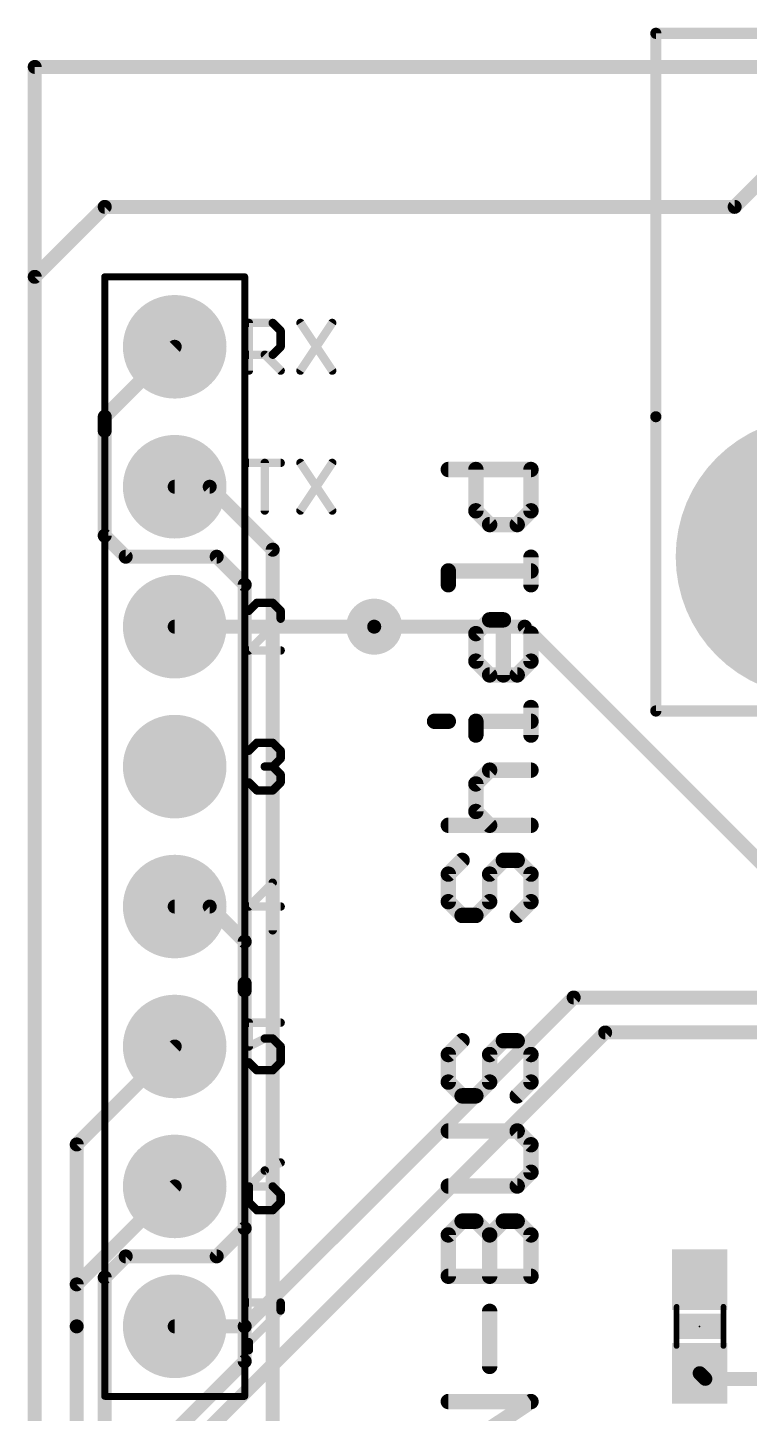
# Model space of a CAD drawing. Extents: x -28 to 79, y -27 to 67.
# Drawn here: x -0.13 to 12.97, y 35.25 to 60.4 of the extents above; entities that cross this region are included whole.
import ezdxf

# ---------------------------------------------------------------- set-up
doc = ezdxf.new("R2010")
doc.units = 0
for name, color, linetype in [('1', 12, 'CONTINUOUS'), ('16', 132, 'CONTINUOUS'), ('17', 110, 'CONTINUOUS'), ('18', 110, 'CONTINUOUS'), ('20', 53, 'CONTINUOUS'), ('21', 41, 'CONTINUOUS'), ('23', 53, 'CONTINUOUS'), ('51', 53, 'CONTINUOUS')]:
    doc.layers.add(name, color=color, linetype=linetype)

# ---------------------------------------------------------------- blocks, each defined once
blk = doc.blocks.new('RECT')
blk.add_solid([(-0.5, -0.5), (0.5, -0.5), (-0.5, 0.5), (0.5, 0.5)])
blk = doc.blocks.new('ROUNDP')
at = {"const_width": 0.5}
blk.add_lwpolyline([(0, -0.25, 1), (0, 0.25, 1), (0, -0.25)], format="xyb", dxfattribs=at)
blk = doc.blocks.new('ROUNDV')
at = {"const_width": 0.5}
blk.add_lwpolyline([(0, -0.25, 1), (0, 0.25, 1), (0, -0.25)], format="xyb", dxfattribs=at)

msp = doc.modelspace()

# ---------------------------------------------------------------- linework, layer by layer
at = {"layer": '1', "const_width": 0.254}
for points in [[(0, 0), (0, 59.69)], [(0, 59.69), (53.34, 59.69)], [(2.54, 49.53), (6.1595, 49.53)], [(3.175, 44.45), (2.54, 44.45)], [(3.81, 43.815), (3.175, 44.45)], [(3.81, 43.053), (3.81, 43.815)], [(3.81, 42.926), (3.81, 43.053)], [(3.81, 38.608), (3.81, 42.926)], [(9.779, 42.799), (3.81, 36.83)], [(27.051, 42.799), (9.779, 42.799)], [(2.54, 34.3535), (10.3505, 42.164)], [(10.3505, 42.164), (24.8285, 42.164)], [(0.762, 40.132), (2.54, 41.91)], [(0.762, 14.732), (0.762, 40.132)], [(3.302, 38.1), (3.81, 38.608)], [(1.27, 37.719), (1.651, 38.1)], [(1.651, 38.1), (3.302, 38.1)], [(1.27, 16.891), (1.27, 37.719)], [(3.81, 36.83), (2.54, 36.83)], [(12.1675, 35.8775), (12.065, 35.98)], [(16.8275, 35.8775), (12.1675, 35.8775)]]:
    msp.add_lwpolyline(points, dxfattribs=at)
at = {"layer": '1', "const_width": 0.127}
for points in [[(0.0635, 59.69, 1), (-0.0635, 59.69)], [(0, 59.7535, 1), (0, 59.6265)], [(2.54, 49.5935, 1), (2.54, 49.4665)], [(6.1595, 49.4665, 1), (6.1595, 49.5935)], [(2.54, 44.5135, 1), (2.54, 44.3865)], [(3.2199, 44.4949, 1), (3.1301, 44.4051)], [(3.175, 44.3865, 1), (3.175, 44.5135)], [(3.8735, 43.815, 1), (3.7465, 43.815)], [(3.7651, 43.7701, 1), (3.8549, 43.8599)], [(3.8735, 43.053, 1), (3.7465, 43.053)], [(3.7465, 43.053, 1), (3.8735, 43.053)], [(3.8735, 42.926, 1), (3.7465, 42.926)], [(3.7465, 42.926, 1), (3.8735, 42.926)], [(9.779, 42.8625, 1), (9.779, 42.7355)], [(9.8239, 42.7541, 1), (9.7341, 42.8439)], [(10.3505, 42.2275, 1), (10.3505, 42.1005)], [(10.3954, 42.1191, 1), (10.3056, 42.2089)], [(2.5849, 41.8651, 1), (2.4951, 41.9549)], [(0.8255, 40.132, 1), (0.6985, 40.132)], [(0.7171, 40.1769, 1), (0.8069, 40.0871)], [(3.8549, 38.5631, 1), (3.7651, 38.6529)], [(3.7465, 38.608, 1), (3.8735, 38.608)], [(1.651, 38.1635, 1), (1.651, 38.0365)], [(1.6959, 38.0551, 1), (1.6061, 38.1449)], [(3.302, 38.0365, 1), (3.302, 38.1635)], [(3.2571, 38.1449, 1), (3.3469, 38.0551)], [(1.3335, 37.719, 1), (1.2065, 37.719)], [(1.2251, 37.7639, 1), (1.3149, 37.6741)], [(2.54, 36.8935, 1), (2.54, 36.7665)], [(3.7651, 36.8749, 1), (3.8549, 36.7851)], [(3.81, 36.7665, 1), (3.81, 36.8935)], [(12.1099, 36.0249, 1), (12.0201, 35.9351)], [(12.1675, 35.941, 1), (12.1675, 35.814)], [(12.1226, 35.8326, 1), (12.2124, 35.9224)]]:
    msp.add_lwpolyline(points, format="xyb", dxfattribs=at)
at = {"layer": '16', "const_width": 0.254}
for points in [[(0, 0), (0, 59.69)], [(0, 59.69), (53.34, 59.69)], [(1.27, 53.34), (2.54, 54.61)], [(1.27, 53.086), (1.27, 53.34)], [(1.27, 51.181), (1.27, 53.086)], [(3.175, 52.07), (2.54, 52.07)], [(4.318, 50.927), (3.175, 52.07)], [(1.651, 50.8), (1.27, 51.181)], [(4.318, 32.004), (4.318, 50.927)], [(3.302, 50.8), (1.651, 50.8)], [(3.81, 50.292), (3.302, 50.8)], [(3.81, 36.195), (3.81, 50.292)], [(8.89, 49.53), (6.1595, 49.53)], [(8.89, 49.53), (20.32, 38.1)], [(0.762, 37.592), (2.54, 39.37)], [(0.762, 36.83), (0.762, 37.592)], [(0.762, 8.128), (0.762, 36.83)], [(1.27, 33.655), (3.81, 36.195)]]:
    msp.add_lwpolyline(points, dxfattribs=at)
at = {"layer": '16', "const_width": 0.127}
for points in [[(0.0635, 59.69, 1), (-0.0635, 59.69)], [(0, 59.7535, 1), (0, 59.6265)], [(2.5849, 54.5651, 1), (2.4951, 54.6549)], [(1.3335, 53.34, 1), (1.2065, 53.34)], [(1.2251, 53.3849, 1), (1.3149, 53.2951)], [(1.3335, 53.086, 1), (1.2065, 53.086)], [(1.2065, 53.086, 1), (1.3335, 53.086)], [(2.54, 52.1335, 1), (2.54, 52.0065)], [(3.2199, 52.1149, 1), (3.1301, 52.0251)], [(3.175, 52.0065, 1), (3.175, 52.1335)], [(1.3149, 51.2259, 1), (1.2251, 51.1361)], [(1.2065, 51.181, 1), (1.3335, 51.181)], [(4.3815, 50.927, 1), (4.2545, 50.927)], [(1.651, 50.8635, 1), (1.651, 50.7365)], [(1.6061, 50.7551, 1), (1.6959, 50.8449)], [(3.3469, 50.8449, 1), (3.2571, 50.7551)], [(3.302, 50.7365, 1), (3.302, 50.8635)], [(4.2731, 50.8821, 1), (4.3629, 50.9719)], [(3.8735, 50.292, 1), (3.7465, 50.292)], [(3.7651, 50.2471, 1), (3.8549, 50.3369)], [(6.1595, 49.5935, 1), (6.1595, 49.4665)], [(8.9349, 49.5749, 1), (8.8451, 49.4851)], [(8.89, 49.4665, 1), (8.89, 49.5935)], [(2.5849, 39.3251, 1), (2.4951, 39.4149)], [(0.8255, 37.592, 1), (0.6985, 37.592)], [(0.7171, 37.6369, 1), (0.8069, 37.5471)], [(0.8255, 36.83, 1), (0.6985, 36.83)], [(0.6985, 36.83, 1), (0.8255, 36.83)], [(3.7465, 36.195, 1), (3.8735, 36.195)], [(3.8549, 36.1501, 1), (3.7651, 36.2399)]]:
    msp.add_lwpolyline(points, format="xyb", dxfattribs=at)
at = {"layer": '20', "const_width": 0.2032}
for points in [[(12.7, 57.15), (15.24, 59.69)], [(0, 55.88), (1.27, 57.15)], [(1.27, 57.15), (12.7, 57.15)], [(0, 2.54), (0, 55.88)]]:
    msp.add_lwpolyline(points, dxfattribs=at)
at = {"layer": '20', "const_width": 0.1016}
for points in [[(1.27, 57.2008, 1), (1.27, 57.0992)], [(1.3059, 57.1141, 1), (1.2341, 57.1859)], [(12.6641, 57.1859, 1), (12.7359, 57.1141)], [(12.7, 57.0992, 1), (12.7, 57.2008)], [(0.0508, 55.88, 1), (-0.0508, 55.88)], [(-0.0359, 55.9159, 1), (0.0359, 55.8441)]]:
    msp.add_lwpolyline(points, format="xyb", dxfattribs=at)
at = {"layer": '21'}
for points, const_width in [([(3.8862, 54.1782), (3.8862, 55.0425)], 0.1524), ([(3.8862, 55.0425), (4.3184, 55.0425)], 0.1524), ([(4.3184, 55.0425), (4.4624, 54.8985)], 0.1524), ([(4.8217, 55.0425), (5.3979, 54.1782)], 0.1524), ([(5.3979, 55.0425), (4.8217, 54.1782)], 0.1524), ([(4.4624, 54.8985), (4.4624, 54.6104)], 0.1524), ([(4.4624, 54.6104), (4.3184, 54.4663)], 0.1524), ([(4.3184, 54.4663), (3.8862, 54.4663)], 0.1524), ([(4.1743, 54.4663), (4.4624, 54.1782)], 0.1524), ([(11.27, 48), (11.27, 53.34)], 0.2032), ([(3.8862, 52.5025), (4.4624, 52.5025)], 0.1524), ([(4.1743, 51.6382), (4.1743, 52.5025)], 0.1524), ([(4.8217, 52.5025), (5.3979, 51.6382)], 0.1524), ([(5.3979, 52.5025), (4.8217, 51.6382)], 0.1524), ([(7.5044, 52.3827), (9.0043, 52.3827)], 0.2794), ([(8.0044, 51.6328), (8.0044, 52.3827)], 0.2794), ([(9.0043, 52.3827), (9.0043, 51.6328)], 0.2794), ([(8.2544, 51.3828), (8.0044, 51.6328)], 0.2794), ([(9.0043, 51.6328), (8.7543, 51.3828)], 0.2794), ([(8.7543, 51.3828), (8.2544, 51.3828)], 0.2794), ([(9.0043, 50.2914), (9.0043, 50.7913)], 0.2794), ([(7.5044, 50.2914), (7.5044, 50.5413)], 0.2794), ([(7.5044, 50.5413), (9.0043, 50.5413)], 0.2794), ([(4.0303, 49.9625), (3.8862, 49.8185)], 0.1524), ([(4.3184, 49.9625), (4.0303, 49.9625)], 0.1524), ([(4.4624, 49.8185), (4.3184, 49.9625)], 0.1524), ([(4.4624, 49.6744), (4.4624, 49.8185)], 0.1524), ([(3.8862, 49.0982), (4.4624, 49.6744)], 0.1524), ([(8.0044, 49.4041), (8.2544, 49.6541)], 0.2794), ([(8.2544, 49.6541), (8.5043, 49.6541)], 0.2794), ([(8.5043, 49.6541), (8.5043, 48.6542)], 0.2794), ([(8.0044, 48.9042), (8.0044, 49.4041)], 0.2794), ([(9.0043, 49.4041), (9.0043, 48.9042)], 0.2794), ([(4.4624, 49.0982), (3.8862, 49.0982)], 0.1524), ([(8.2544, 48.6542), (8.0044, 48.9042)], 0.2794), ([(9.0043, 48.9042), (8.7543, 48.6542)], 0.2794), ([(8.7543, 48.6542), (8.2544, 48.6542)], 0.2794), ([(9.0043, 47.5628), (9.0043, 48.0627)], 0.2794), ([(11.27, 48), (42.07, 48)], 0.2032), ([(7.2544, 47.8127), (7.5044, 47.8127)], 0.2794), ([(8.0044, 47.5628), (8.0044, 47.8127)], 0.2794), ([(8.0044, 47.8127), (9.0043, 47.8127)], 0.2794), ([(3.8862, 47.2785), (4.0303, 47.4225)], 0.1524), ([(4.0303, 47.4225), (4.3184, 47.4225)], 0.1524), ([(4.3184, 47.4225), (4.4624, 47.2785)], 0.1524), ([(4.4624, 47.2785), (4.4624, 47.1344)], 0.1524), ([(4.3184, 46.9904), (4.1743, 46.9904)], 0.1524), ([(4.4624, 47.1344), (4.3184, 46.9904)], 0.1524), ([(4.3184, 46.9904), (4.4624, 46.8463)], 0.1524), ([(8.0044, 46.6755), (8.2544, 46.9255)], 0.2794), ([(8.2544, 46.9255), (9.0043, 46.9255)], 0.2794), ([(4.0303, 46.5582), (3.8862, 46.7023)], 0.1524), ([(4.4624, 46.7023), (4.3184, 46.5582)], 0.1524), ([(4.4624, 46.8463), (4.4624, 46.7023)], 0.1524), ([(8.0044, 46.1756), (8.0044, 46.6755)], 0.2794), ([(4.3184, 46.5582), (4.0303, 46.5582)], 0.1524), ([(8.2544, 45.9256), (8.0044, 46.1756)], 0.2794), ([(7.5044, 45.9256), (9.0043, 45.9256)], 0.2794), ([(7.7544, 45.2884), (7.5044, 45.0384)], 0.2794), ([(8.2544, 45.0384), (8.5043, 45.2884)], 0.2794), ([(8.5043, 45.2884), (8.7543, 45.2884)], 0.2794), ([(8.7543, 45.2884), (9.0043, 45.0384)], 0.2794), ([(7.5044, 45.0384), (7.5044, 44.5384)], 0.2794), ([(8.2544, 44.5384), (8.2544, 45.0384)], 0.2794), ([(9.0043, 45.0384), (9.0043, 44.5384)], 0.2794), ([(4.3184, 44.8825), (3.8862, 44.4504)], 0.1524), ([(4.3184, 44.0182), (4.3184, 44.8825)], 0.1524), ([(3.8862, 44.4504), (4.4624, 44.4504)], 0.1524), ([(7.5044, 44.5384), (7.7544, 44.2885)], 0.2794), ([(8.0044, 44.2885), (8.2544, 44.5384)], 0.2794), ([(9.0043, 44.5384), (8.7543, 44.2885)], 0.2794), ([(7.7544, 44.2885), (8.0044, 44.2885)], 0.2794), ([(4.4624, 42.3425), (3.8862, 42.3425)], 0.1524), ([(3.8862, 42.3425), (3.8862, 41.9104)], 0.1524), ([(3.8862, 41.9104), (4.1743, 42.0544)], 0.1524), ([(4.1743, 42.0544), (4.3184, 42.0544)], 0.1524), ([(4.3184, 42.0544), (4.4624, 41.9104)], 0.1524), ([(7.7544, 42.0141), (7.5044, 41.7641)], 0.2794), ([(8.2544, 41.7641), (8.5043, 42.0141)], 0.2794), ([(8.5043, 42.0141), (8.7543, 42.0141)], 0.2794), ([(8.7543, 42.0141), (9.0043, 41.7641)], 0.2794), ([(4.4624, 41.9104), (4.4624, 41.6223)], 0.1524), ([(7.5044, 41.7641), (7.5044, 41.2641)], 0.2794), ([(8.2544, 41.2641), (8.2544, 41.7641)], 0.2794), ([(9.0043, 41.7641), (9.0043, 41.2641)], 0.2794), ([(4.0303, 41.4782), (3.8862, 41.6223)], 0.1524), ([(4.3184, 41.4782), (4.0303, 41.4782)], 0.1524), ([(4.4624, 41.6223), (4.3184, 41.4782)], 0.1524), ([(7.5044, 41.2641), (7.7544, 41.0141)], 0.2794), ([(8.0044, 41.0141), (8.2544, 41.2641)], 0.2794), ([(9.0043, 41.2641), (8.7543, 41.0141)], 0.2794), ([(7.7544, 41.0141), (8.0044, 41.0141)], 0.2794), ([(8.7543, 40.3769), (7.5044, 40.3769)], 0.2794), ([(9.0043, 40.1269), (8.7543, 40.3769)], 0.2794), ([(9.0043, 39.627), (9.0043, 40.1269)], 0.2794), ([(4.4624, 39.8025), (4.1743, 39.6585)], 0.1524), ([(8.7543, 39.377), (9.0043, 39.627)], 0.2794), ([(4.1743, 39.6585), (3.8862, 39.3704)], 0.1524), ([(7.5044, 39.377), (8.7543, 39.377)], 0.2794), ([(3.8862, 39.3704), (3.8862, 39.0823)], 0.1524), ([(4.3184, 39.3704), (3.8862, 39.3704)], 0.1524), ([(4.4624, 39.2263), (4.3184, 39.3704)], 0.1524), ([(4.4624, 39.0823), (4.4624, 39.2263)], 0.1524), ([(3.8862, 39.0823), (4.0303, 38.9382)], 0.1524), ([(4.0303, 38.9382), (4.3184, 38.9382)], 0.1524), ([(4.3184, 38.9382), (4.4624, 39.0823)], 0.1524), ([(7.5044, 38.4898), (7.7544, 38.7397)], 0.2794), ([(7.7544, 38.7397), (8.0044, 38.7397)], 0.2794), ([(8.0044, 38.7397), (8.2544, 38.4898)], 0.2794), ([(8.2544, 38.4898), (8.5043, 38.7397)], 0.2794), ([(8.5043, 38.7397), (8.7543, 38.7397)], 0.2794), ([(8.7543, 38.7397), (9.0043, 38.4898)], 0.2794), ([(7.5044, 37.7398), (7.5044, 38.4898)], 0.2794), ([(8.2544, 37.7398), (8.2544, 38.4898)], 0.2794), ([(9.0043, 38.4898), (9.0043, 37.7398)], 0.2794), ([(9.0043, 37.7398), (7.5044, 37.7398)], 0.2794), ([(3.8862, 37.2625), (4.4624, 37.2625)], 0.1524), ([(4.4624, 37.2625), (4.4624, 37.1185)], 0.1524), ([(8.2544, 36.1027), (8.2544, 37.1026)], 0.2794), ([(4.4624, 37.1185), (3.8862, 36.5423)], 0.1524), ([(3.8862, 36.5423), (3.8862, 36.3982)], 0.1524), ([(7.5044, 34.4655), (9.0043, 35.4654)], 0.2794), ([(9.0043, 35.4654), (7.5044, 35.4654)], 0.2794)]:
    msp.add_lwpolyline(points, dxfattribs=dict(at, const_width=const_width))
for points, const_width in [([(3.9243, 55.0425, 1), (3.8481, 55.0425)], 0.0762), ([(3.8862, 55.0806, 1), (3.8862, 55.0044)], 0.0762), ([(4.3453, 55.0695, 1), (4.2914, 55.0156)], 0.0762), ([(4.3184, 55.0044, 1), (4.3184, 55.0806)], 0.0762), ([(4.8534, 55.0637, 1), (4.79, 55.0214)], 0.0762), ([(5.4296, 55.0214, 1), (5.3662, 55.0637)], 0.0762), ([(4.5005, 54.8985, 1), (4.4243, 54.8985)], 0.0762), ([(4.4355, 54.8715, 1), (4.4894, 54.9254)], 0.0762), ([(4.4243, 54.6104, 1), (4.5005, 54.6104)], 0.0762), ([(4.4894, 54.5834, 1), (4.4355, 54.6373)], 0.0762), ([(3.8862, 54.5044, 1), (3.8862, 54.4282)], 0.0762), ([(4.2013, 54.4933, 1), (4.1474, 54.4394)], 0.0762), ([(4.2914, 54.4933, 1), (4.3453, 54.4394)], 0.0762), ([(4.3184, 54.4282, 1), (4.3184, 54.5044)], 0.0762), ([(3.8481, 54.1782, 1), (3.9243, 54.1782)], 0.0762), ([(4.4355, 54.1513, 1), (4.4894, 54.2051)], 0.0762), ([(4.79, 54.1993, 1), (4.8534, 54.1571)], 0.0762), ([(5.3662, 54.1571, 1), (5.4296, 54.1993)], 0.0762), ([(11.3208, 53.34, 1), (11.2192, 53.34)], 0.1016), ([(3.8862, 52.5406, 1), (3.8862, 52.4644)], 0.0762), ([(4.2124, 52.5025, 1), (4.1362, 52.5025)], 0.0762), ([(4.4624, 52.4644, 1), (4.4624, 52.5406)], 0.0762), ([(4.8534, 52.5237, 1), (4.79, 52.4814)], 0.0762), ([(5.4296, 52.4814, 1), (5.3662, 52.5237)], 0.0762), ([(7.5044, 52.4526, 1), (7.5044, 52.3129)], 0.1397), ([(8.0742, 52.3827, 1), (7.9345, 52.3827)], 0.1397), ([(9.0742, 52.3827, 1), (8.9345, 52.3827)], 0.1397), ([(9.0043, 52.3129, 1), (9.0043, 52.4526)], 0.1397), ([(4.1362, 51.6382, 1), (4.2124, 51.6382)], 0.0762), ([(4.79, 51.6593, 1), (4.8534, 51.6171)], 0.0762), ([(5.3662, 51.6171, 1), (5.4296, 51.6593)], 0.0762), ([(7.9345, 51.6328, 1), (8.0742, 51.6328)], 0.1397), ([(8.0538, 51.6822, 1), (7.955, 51.5834)], 0.1397), ([(8.9345, 51.6328, 1), (9.0742, 51.6328)], 0.1397), ([(9.0537, 51.5834, 1), (8.9549, 51.6822)], 0.1397), ([(8.2544, 51.4526, 1), (8.2544, 51.3129)], 0.1397), ([(8.205, 51.3334, 1), (8.3038, 51.4322)], 0.1397), ([(8.7049, 51.4322, 1), (8.8037, 51.3334)], 0.1397), ([(8.7543, 51.3129, 1), (8.7543, 51.4526)], 0.1397), ([(9.0742, 50.7913, 1), (8.9345, 50.7913)], 0.1397), ([(7.5743, 50.5413, 1), (7.4346, 50.5413)], 0.1397), ([(7.5044, 50.6112, 1), (7.5044, 50.4715)], 0.1397), ([(9.0043, 50.4715, 1), (9.0043, 50.6112)], 0.1397), ([(7.4346, 50.2914, 1), (7.5743, 50.2914)], 0.1397), ([(8.9345, 50.2914, 1), (9.0742, 50.2914)], 0.1397), ([(3.8593, 49.8454, 1), (3.9131, 49.7915)], 0.0762), ([(4.0303, 50.0006, 1), (4.0303, 49.9244)], 0.0762), ([(4.0572, 49.9356, 1), (4.0033, 49.9895)], 0.0762), ([(4.3453, 49.9895, 1), (4.2914, 49.9356)], 0.0762), ([(4.3184, 49.9244, 1), (4.3184, 50.0006)], 0.0762), ([(4.5005, 49.8185, 1), (4.4243, 49.8185)], 0.0762), ([(4.4355, 49.7915, 1), (4.4894, 49.8454)], 0.0762), ([(4.4243, 49.6744, 1), (4.5005, 49.6744)], 0.0762), ([(4.4894, 49.6475, 1), (4.4355, 49.7014)], 0.0762), ([(8.2544, 49.724, 1), (8.2544, 49.5843)], 0.1397), ([(8.3038, 49.6047, 1), (8.205, 49.7035)], 0.1397), ([(8.5742, 49.6541, 1), (8.4345, 49.6541)], 0.1397), ([(8.5043, 49.5843, 1), (8.5043, 49.724)], 0.1397), ([(8.0742, 49.4041, 1), (7.9345, 49.4041)], 0.1397), ([(7.955, 49.4535, 1), (8.0538, 49.3547)], 0.1397), ([(9.0742, 49.4041, 1), (8.9345, 49.4041)], 0.1397), ([(3.8862, 49.1363, 1), (3.8862, 49.0601)], 0.0762), ([(3.8593, 49.1251, 1), (3.9131, 49.0713)], 0.0762), ([(4.4624, 49.0601, 1), (4.4624, 49.1363)], 0.0762), ([(8.0538, 48.9536, 1), (7.955, 48.8548)], 0.1397), ([(9.0537, 48.8548, 1), (8.9549, 48.9536)], 0.1397), ([(7.9345, 48.9042, 1), (8.0742, 48.9042)], 0.1397), ([(8.2544, 48.7241, 1), (8.2544, 48.5844)], 0.1397), ([(8.7543, 48.5844, 1), (8.7543, 48.7241)], 0.1397), ([(8.9345, 48.9042, 1), (9.0742, 48.9042)], 0.1397), ([(8.205, 48.6048, 1), (8.3038, 48.7036)], 0.1397), ([(8.4345, 48.6542, 1), (8.5742, 48.6542)], 0.1397), ([(8.7049, 48.7036, 1), (8.8037, 48.6048)], 0.1397), ([(9.0742, 48.0627, 1), (8.9345, 48.0627)], 0.1397), ([(11.27, 48.0508, 1), (11.27, 47.9492)], 0.1016), ([(11.2192, 48, 1), (11.3208, 48)], 0.1016), ([(7.2544, 47.8826, 1), (7.2544, 47.7429)], 0.1397), ([(7.5044, 47.7429, 1), (7.5044, 47.8826)], 0.1397), ([(8.0742, 47.8127, 1), (7.9345, 47.8127)], 0.1397), ([(8.0044, 47.8826, 1), (8.0044, 47.7429)], 0.1397), ([(9.0043, 47.7429, 1), (9.0043, 47.8826)], 0.1397), ([(7.9345, 47.5628, 1), (8.0742, 47.5628)], 0.1397), ([(8.9345, 47.5628, 1), (9.0742, 47.5628)], 0.1397), ([(3.8593, 47.3054, 1), (3.9131, 47.2515)], 0.0762), ([(4.0303, 47.4606, 1), (4.0303, 47.3844)], 0.0762), ([(4.0572, 47.3956, 1), (4.0033, 47.4495)], 0.0762), ([(4.3453, 47.4495, 1), (4.2914, 47.3956)], 0.0762), ([(4.3184, 47.3844, 1), (4.3184, 47.4606)], 0.0762), ([(4.5005, 47.2785, 1), (4.4243, 47.2785)], 0.0762), ([(4.4355, 47.2515, 1), (4.4894, 47.3054)], 0.0762), ([(4.1743, 47.0285, 1), (4.1743, 46.9523)], 0.0762), ([(4.3453, 47.0173, 1), (4.2914, 46.9634)], 0.0762), ([(4.2914, 47.0173, 1), (4.3453, 46.9634)], 0.0762), ([(4.3184, 46.9523, 1), (4.3184, 47.0285)], 0.0762), ([(4.4243, 47.1344, 1), (4.5005, 47.1344)], 0.0762), ([(4.4894, 47.1075, 1), (4.4355, 47.1614)], 0.0762), ([(8.2544, 46.9954, 1), (8.2544, 46.8557)], 0.1397), ([(8.3038, 46.8761, 1), (8.205, 46.9749)], 0.1397), ([(9.0043, 46.8557, 1), (9.0043, 46.9954)], 0.1397), ([(3.9131, 46.7292, 1), (3.8593, 46.6753)], 0.0762), ([(4.5005, 46.8463, 1), (4.4243, 46.8463)], 0.0762), ([(4.4355, 46.8194, 1), (4.4894, 46.8733)], 0.0762), ([(4.4894, 46.6753, 1), (4.4355, 46.7292)], 0.0762), ([(8.0742, 46.6755, 1), (7.9345, 46.6755)], 0.1397), ([(7.955, 46.7249, 1), (8.0538, 46.6262)], 0.1397), ([(4.0303, 46.5963, 1), (4.0303, 46.5201)], 0.0762), ([(4.0033, 46.5313, 1), (4.0572, 46.5851)], 0.0762), ([(4.2914, 46.5851, 1), (4.3453, 46.5313)], 0.0762), ([(4.3184, 46.5201, 1), (4.3184, 46.5963)], 0.0762), ([(4.4243, 46.7023, 1), (4.5005, 46.7023)], 0.0762), ([(8.0538, 46.225, 1), (7.955, 46.1262)], 0.1397), ([(7.5044, 45.9955, 1), (7.5044, 45.8558)], 0.1397), ([(7.9345, 46.1756, 1), (8.0742, 46.1756)], 0.1397), ([(8.205, 45.8762, 1), (8.3038, 45.975)], 0.1397), ([(9.0043, 45.8558, 1), (9.0043, 45.9955)], 0.1397), ([(7.8038, 45.239, 1), (7.705, 45.3378)], 0.1397), ([(8.5043, 45.3582, 1), (8.5043, 45.2185)], 0.1397), ([(8.5537, 45.239, 1), (8.4549, 45.3378)], 0.1397), ([(8.8037, 45.3378, 1), (8.7049, 45.239)], 0.1397), ([(8.7543, 45.2185, 1), (8.7543, 45.3582)], 0.1397), ([(7.5743, 45.0384, 1), (7.4346, 45.0384)], 0.1397), ([(7.455, 45.0878, 1), (7.5538, 44.989)], 0.1397), ([(8.3242, 45.0384, 1), (8.1845, 45.0384)], 0.1397), ([(8.205, 45.0878, 1), (8.3038, 44.989)], 0.1397), ([(9.0742, 45.0384, 1), (8.9345, 45.0384)], 0.1397), ([(8.9549, 44.989, 1), (9.0537, 45.0878)], 0.1397), ([(4.3565, 44.8825, 1), (4.2803, 44.8825)], 0.0762), ([(4.3453, 44.8556, 1), (4.2914, 44.9095)], 0.0762), ([(3.8862, 44.4885, 1), (3.8862, 44.4123)], 0.0762), ([(3.8593, 44.4773, 1), (3.9131, 44.4234)], 0.0762), ([(4.4624, 44.4123, 1), (4.4624, 44.4885)], 0.0762), ([(7.5538, 44.5878, 1), (7.455, 44.489)], 0.1397), ([(7.4346, 44.5384, 1), (7.5743, 44.5384)], 0.1397), ([(8.1845, 44.5384, 1), (8.3242, 44.5384)], 0.1397), ([(8.3038, 44.489, 1), (8.205, 44.5878)], 0.1397), ([(8.9345, 44.5384, 1), (9.0742, 44.5384)], 0.1397), ([(9.0537, 44.489, 1), (8.9549, 44.5878)], 0.1397), ([(7.7544, 44.3583, 1), (7.7544, 44.2186)], 0.1397), ([(7.705, 44.2391, 1), (7.8038, 44.3378)], 0.1397), ([(7.955, 44.3378, 1), (8.0538, 44.2391)], 0.1397), ([(8.0044, 44.2186, 1), (8.0044, 44.3583)], 0.1397), ([(8.7049, 44.3378, 1), (8.8037, 44.2391)], 0.1397), ([(4.2803, 44.0182, 1), (4.3565, 44.0182)], 0.0762), ([(3.8862, 42.3806, 1), (3.8862, 42.3044)], 0.0762), ([(3.9243, 42.3425, 1), (3.8481, 42.3425)], 0.0762), ([(4.4624, 42.3044, 1), (4.4624, 42.3806)], 0.0762), ([(4.1743, 42.0925, 1), (4.1743, 42.0163)], 0.0762), ([(4.1914, 42.0203, 1), (4.1573, 42.0885)], 0.0762), ([(4.3453, 42.0814, 1), (4.2914, 42.0275)], 0.0762), ([(4.3184, 42.0163, 1), (4.3184, 42.0925)], 0.0762), ([(7.8038, 41.9647, 1), (7.705, 42.0634)], 0.1397), ([(8.5043, 42.0839, 1), (8.5043, 41.9442)], 0.1397), ([(8.5537, 41.9647, 1), (8.4549, 42.0634)], 0.1397), ([(8.8037, 42.0634, 1), (8.7049, 41.9647)], 0.1397), ([(8.7543, 41.9442, 1), (8.7543, 42.0839)], 0.1397), ([(3.8692, 41.9444, 1), (3.9032, 41.8763)], 0.0762), ([(3.8481, 41.9104, 1), (3.9243, 41.9104)], 0.0762), ([(4.5005, 41.9104, 1), (4.4243, 41.9104)], 0.0762), ([(4.4355, 41.8834, 1), (4.4894, 41.9373)], 0.0762), ([(7.5743, 41.7641, 1), (7.4346, 41.7641)], 0.1397), ([(7.455, 41.8135, 1), (7.5538, 41.7147)], 0.1397), ([(8.3242, 41.7641, 1), (8.1845, 41.7641)], 0.1397), ([(8.205, 41.8135, 1), (8.3038, 41.7147)], 0.1397), ([(9.0742, 41.7641, 1), (8.9345, 41.7641)], 0.1397), ([(8.9549, 41.7147, 1), (9.0537, 41.8135)], 0.1397), ([(3.9131, 41.6492, 1), (3.8593, 41.5953)], 0.0762), ([(4.0303, 41.5163, 1), (4.0303, 41.4401)], 0.0762), ([(4.0033, 41.4513, 1), (4.0572, 41.5051)], 0.0762), ([(4.2914, 41.5051, 1), (4.3453, 41.4513)], 0.0762), ([(4.3184, 41.4401, 1), (4.3184, 41.5163)], 0.0762), ([(4.4243, 41.6223, 1), (4.5005, 41.6223)], 0.0762), ([(4.4894, 41.5953, 1), (4.4355, 41.6492)], 0.0762), ([(7.5538, 41.3135, 1), (7.455, 41.2147)], 0.1397), ([(7.4346, 41.2641, 1), (7.5743, 41.2641)], 0.1397), ([(8.1845, 41.2641, 1), (8.3242, 41.2641)], 0.1397), ([(8.3038, 41.2147, 1), (8.205, 41.3135)], 0.1397), ([(8.9345, 41.2641, 1), (9.0742, 41.2641)], 0.1397), ([(9.0537, 41.2147, 1), (8.9549, 41.3135)], 0.1397), ([(7.7544, 41.084, 1), (7.7544, 40.9443)], 0.1397), ([(7.705, 40.9647, 1), (7.8038, 41.0635)], 0.1397), ([(7.955, 41.0635, 1), (8.0538, 40.9647)], 0.1397), ([(8.0044, 40.9443, 1), (8.0044, 41.084)], 0.1397), ([(8.7049, 41.0635, 1), (8.8037, 40.9647)], 0.1397), ([(7.5044, 40.4468, 1), (7.5044, 40.307)], 0.1397), ([(8.8037, 40.4263, 1), (8.7049, 40.3275)], 0.1397), ([(8.7543, 40.307, 1), (8.7543, 40.4468)], 0.1397), ([(9.0742, 40.1269, 1), (8.9345, 40.1269)], 0.1397), ([(8.9549, 40.0775, 1), (9.0537, 40.1763)], 0.1397), ([(4.4795, 39.7685, 1), (4.4454, 39.8366)], 0.0762), ([(9.0537, 39.5776, 1), (8.9549, 39.6764)], 0.1397), ([(4.1573, 39.6926, 1), (4.1914, 39.6244)], 0.0762), ([(4.2013, 39.6315, 1), (4.1474, 39.6854)], 0.0762), ([(7.5044, 39.4468, 1), (7.5044, 39.3071)], 0.1397), ([(8.7049, 39.4264, 1), (8.8037, 39.3276)], 0.1397), ([(8.7543, 39.3071, 1), (8.7543, 39.4468)], 0.1397), ([(8.9345, 39.627, 1), (9.0742, 39.627)], 0.1397), ([(3.9243, 39.3704, 1), (3.8481, 39.3704)], 0.0762), ([(3.8862, 39.4085, 1), (3.8862, 39.3323)], 0.0762), ([(3.8593, 39.3973, 1), (3.9131, 39.3434)], 0.0762), ([(4.3453, 39.3973, 1), (4.2914, 39.3434)], 0.0762), ([(4.3184, 39.3323, 1), (4.3184, 39.4085)], 0.0762), ([(4.5005, 39.2263, 1), (4.4243, 39.2263)], 0.0762), ([(4.4355, 39.1994, 1), (4.4894, 39.2533)], 0.0762), ([(3.9131, 39.1092, 1), (3.8593, 39.0553)], 0.0762), ([(3.8481, 39.0823, 1), (3.9243, 39.0823)], 0.0762), ([(4.0303, 38.9763, 1), (4.0303, 38.9001)], 0.0762), ([(4.0033, 38.9113, 1), (4.0572, 38.9651)], 0.0762), ([(4.2914, 38.9651, 1), (4.3453, 38.9113)], 0.0762), ([(4.3184, 38.9001, 1), (4.3184, 38.9763)], 0.0762), ([(4.4243, 39.0823, 1), (4.5005, 39.0823)], 0.0762), ([(4.4894, 39.0553, 1), (4.4355, 39.1092)], 0.0762), ([(7.7544, 38.8096, 1), (7.7544, 38.6699)], 0.1397), ([(7.8038, 38.6904, 1), (7.705, 38.7891)], 0.1397), ([(8.0538, 38.7891, 1), (7.955, 38.6904)], 0.1397), ([(8.0044, 38.6699, 1), (8.0044, 38.8096)], 0.1397), ([(8.5043, 38.8096, 1), (8.5043, 38.6699)], 0.1397), ([(8.5537, 38.6904, 1), (8.4549, 38.7891)], 0.1397), ([(8.8037, 38.7891, 1), (8.7049, 38.6904)], 0.1397), ([(8.7543, 38.6699, 1), (8.7543, 38.8096)], 0.1397), ([(7.5743, 38.4898, 1), (7.4346, 38.4898)], 0.1397), ([(7.455, 38.5392, 1), (7.5538, 38.4404)], 0.1397), ([(8.3242, 38.4898, 1), (8.1845, 38.4898)], 0.1397), ([(8.205, 38.5392, 1), (8.3038, 38.4404)], 0.1397), ([(8.205, 38.4404, 1), (8.3038, 38.5392)], 0.1397), ([(9.0742, 38.4898, 1), (8.9345, 38.4898)], 0.1397), ([(8.9549, 38.4404, 1), (9.0537, 38.5392)], 0.1397), ([(7.5044, 37.8097, 1), (7.5044, 37.67)], 0.1397), ([(7.4346, 37.7398, 1), (7.5743, 37.7398)], 0.1397), ([(8.1845, 37.7398, 1), (8.3242, 37.7398)], 0.1397), ([(8.9345, 37.7398, 1), (9.0742, 37.7398)], 0.1397), ([(9.0043, 37.67, 1), (9.0043, 37.8097)], 0.1397), ([(3.8862, 37.3006, 1), (3.8862, 37.2244)], 0.0762), ([(4.5005, 37.2625, 1), (4.4243, 37.2625)], 0.0762), ([(4.4624, 37.2244, 1), (4.4624, 37.3006)], 0.0762), ([(8.3242, 37.1026, 1), (8.1845, 37.1026)], 0.1397), ([(4.4243, 37.1185, 1), (4.5005, 37.1185)], 0.0762), ([(4.4894, 37.0915, 1), (4.4355, 37.1454)], 0.0762), ([(3.9243, 36.5423, 1), (3.8481, 36.5423)], 0.0762), ([(3.8593, 36.5692, 1), (3.9131, 36.5153)], 0.0762), ([(3.8481, 36.3982, 1), (3.9243, 36.3982)], 0.0762), ([(8.1845, 36.1027, 1), (8.3242, 36.1027)], 0.1397), ([(7.5044, 35.5353, 1), (7.5044, 35.3956)], 0.1397), ([(9.043, 35.4073, 1), (8.9656, 35.5236)], 0.1397), ([(9.0043, 35.3956, 1), (9.0043, 35.5353)], 0.1397)]:
    msp.add_lwpolyline(points, format="xyb", dxfattribs=dict(at, const_width=const_width))
at = {"layer": '23'}
msp.add_point((12.065, 36.83), dxfattribs=at)
at = {"layer": '51'}
for points, const_width in [([(11.27, 53.3426), (11.27, 60.3)], 0.2032), ([(11.27, 60.3), (42.07, 60.3)], 0.2032), ([(15.24, 59.69), (12.7, 57.15)], 0.254), ([(1.27, 57.15), (0, 55.88)], 0.254), ([(12.7, 57.15), (1.27, 57.15)], 0.254), ([(0, 55.88), (0, 2.54)], 0.254), ([(1.27, 55.88), (3.81, 55.88)], 0.127), ([(1.27, 35.56), (1.27, 55.88)], 0.127), ([(3.81, 55.88), (3.81, 35.56)], 0.127), ([(11.646, 37.186), (11.646, 36.474)], 0.1016), ([(12.497, 37.186), (12.497, 36.474)], 0.1016), ([(3.81, 35.56), (1.27, 35.56)], 0.127)]:
    msp.add_lwpolyline(points, dxfattribs=dict(at, const_width=const_width))
for points, const_width in [([(11.3208, 60.3, 1), (11.2192, 60.3)], 0.1016), ([(11.27, 60.3508, 1), (11.27, 60.2492)], 0.1016), ([(1.27, 57.2135, 1), (1.27, 57.0865)], 0.127), ([(1.3149, 57.1051, 1), (1.2251, 57.1949)], 0.127), ([(12.6551, 57.1949, 1), (12.7449, 57.1051)], 0.127), ([(12.7, 57.0865, 1), (12.7, 57.2135)], 0.127), ([(0.0635, 55.88, 1), (-0.0635, 55.88)], 0.127), ([(-0.0449, 55.9249, 1), (0.0449, 55.8351)], 0.127), ([(1.27, 55.9118, 1), (1.27, 55.8483)], 0.0635), ([(1.3017, 55.88, 1), (1.2383, 55.88)], 0.0635), ([(3.8418, 55.88, 1), (3.7782, 55.88)], 0.0635), ([(3.81, 55.8483, 1), (3.81, 55.9118)], 0.0635), ([(11.2192, 53.3426, 1), (11.3208, 53.3426)], 0.1016), ([(11.6714, 37.186, 1), (11.6206, 37.186)], 0.0508), ([(12.5224, 37.186, 1), (12.4716, 37.186)], 0.0508), ([(11.6206, 36.474, 1), (11.6714, 36.474)], 0.0508), ([(12.4716, 36.474, 1), (12.5224, 36.474)], 0.0508), ([(1.27, 35.5918, 1), (1.27, 35.5282)], 0.0635), ([(1.2383, 35.56, 1), (1.3017, 35.56)], 0.0635), ([(3.7782, 35.56, 1), (3.8418, 35.56)], 0.0635), ([(3.81, 35.5282, 1), (3.81, 35.5918)], 0.0635)]:
    msp.add_lwpolyline(points, format="xyb", dxfattribs=dict(at, const_width=const_width))

# ---------------------------------------------------------------- block references
at = {"layer": '1', "xscale": 1.1, "rotation": 270}
for p in [(12.065, 37.68), (12.065, 35.98)]:
    msp.add_blockref('RECT', p, dxfattribs=at)
at = {"layer": '17', "xscale": 1.8796, "yscale": 1.8796, "rotation": 90}
for p in [(2.54, 54.61), (2.54, 54.61), (2.54, 52.07), (2.54, 52.07), (2.54, 49.53), (2.54, 49.53), (2.54, 46.99), (2.54, 46.99), (2.54, 44.45), (2.54, 44.45), (2.54, 41.91), (2.54, 41.91), (2.54, 39.37), (2.54, 39.37), (2.54, 36.83), (2.54, 36.83)]:
    msp.add_blockref('ROUNDP', p, dxfattribs=at)
at = {"layer": '17', "xscale": 5.08, "yscale": 5.08}
msp.add_blockref('ROUNDP', (14.17, 50.8), dxfattribs=at)
msp.add_blockref('ROUNDP', (14.17, 50.8), dxfattribs=at)
at = {"layer": '18', "xscale": 1.016, "yscale": 1.016}
msp.add_blockref('ROUNDV', (6.1595, 49.53), dxfattribs=at)
msp.add_blockref('ROUNDV', (6.1595, 49.53), dxfattribs=at)
at = {"layer": '21', "xscale": 0.4572, "yscale": 0.762, "rotation": 270}
msp.add_blockref('RECT', (12.065, 36.83), dxfattribs=at)
at = {"layer": '51', "xscale": 0.5001, "yscale": 0.95, "rotation": 270}
for p in [(12.0701, 37.4182), (12.0701, 36.2497)]:
    msp.add_blockref('RECT', p, dxfattribs=at)

doc.saveas('drawing.dxf')
